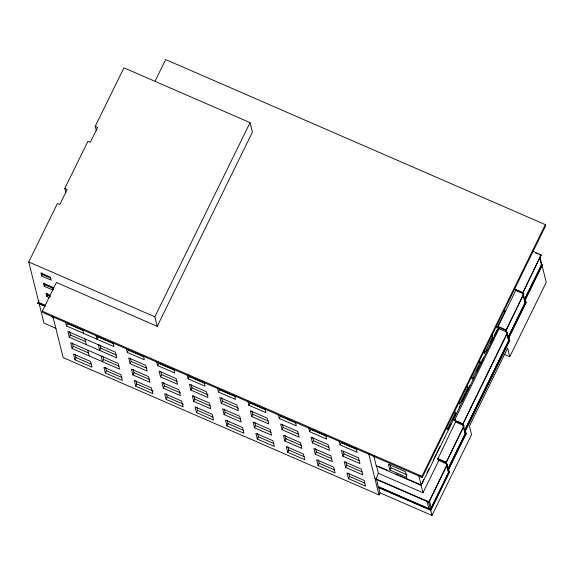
<?xml version="1.0" encoding="UTF-8"?>
<svg xmlns="http://www.w3.org/2000/svg" width="575" height="575" viewBox="0 0 575 575"><rect width="100%" height="100%" fill="white"/><g stroke="black" fill="none" stroke-linecap="round" stroke-linejoin="round"><path stroke-width="0.86" d="M38.532 303.363L38.892 302.644L28.75 261.984L57.428 203.493L59.8 204.52L67.16 189.506L64.788 188.471L87.903 141.335L90.275 142.363L97.635 127.348L95.263 126.313L123.941 67.821L250.046 122.647L252.411 132.149L157.227 326.312L56.4 282.476L42.306 311.219L42.608 312.419L422.258 477.466L545.625 225.817L545.33 224.624L165.679 59.57L155.113 81.132M41.63 276.007L40.868 272.945L50.356 277.071L51.125 280.133L41.63 276.007L42.334 274.57L41.953 273.039M52.886 290.044L44.189 286.264L44.893 284.826L44.512 283.295M45.015 306.36L37.842 303.241L38.971 300.639M37.842 303.241L38.633 301.645M49.119 297.555L46.748 296.52L47.452 295.083L47.071 293.559M52.569 315.603L51.865 317.041L53.446 317.731M113.131 343.311L113.951 346.596L66.506 325.967L67.591 323.739L83.023 330.445M69.316 337.238L67.879 331.488L115.323 352.116L116.761 357.866L69.316 337.238L70.402 335.009L69.582 331.725M72.119 348.507L70.689 342.757L118.134 363.386L119.571 369.136L72.119 348.507L73.212 346.287L72.392 342.995M74.93 359.785L73.499 354.035L90.548 361.445L91.986 367.195L74.93 359.785L76.022 357.557L75.203 354.272M99.978 344.942L100.798 348.227L99.705 350.455L98.275 344.705M102.788 356.213L103.608 359.497L102.515 361.725L101.085 355.975M105.326 372.995L103.895 367.245L120.944 374.656L122.382 380.406L105.326 372.995L106.418 370.767L105.599 367.482M143.319 355.702L144.347 359.813L127.291 352.396L128.383 350.168L143.815 356.874M130.101 363.666L128.671 357.916L145.719 365.333L147.157 371.083L130.101 363.666L131.193 361.438L130.374 358.153M157.227 326.312L154.855 316.811L250.046 122.647M132.911 374.936L131.481 369.186L148.53 376.603L149.967 382.353L132.911 374.936L134.004 372.715L133.184 369.423M135.722 386.213L134.291 380.463L151.34 387.873L152.778 393.623L135.722 386.213L136.814 383.985L135.995 380.7M173.715 368.92L174.743 373.024L157.687 365.614L158.779 363.386L174.211 370.092M160.497 376.884L159.067 371.134L176.115 378.544L177.553 384.294L160.497 376.884L161.589 374.656L160.77 371.371M163.307 388.154L161.877 382.404L178.926 389.814L180.363 395.564L163.307 388.154L164.4 385.926L163.58 382.641M166.118 399.424L164.687 393.674L181.736 401.084L183.173 406.834L166.118 399.424L167.21 397.196L166.391 393.911M204.111 382.131L205.138 386.242L188.083 378.824L189.175 376.596L188.765 374.957M190.893 390.094L189.463 384.344L206.511 391.762L207.949 397.512L190.893 390.094L191.985 387.866L191.166 384.582M193.703 401.364L192.273 395.614L209.322 403.032L210.759 408.782L193.703 401.364L194.796 399.143L193.976 395.852M196.513 412.642L195.083 406.892L212.132 414.302L213.569 420.052L196.513 412.642L197.606 410.413L196.787 407.129M234.507 395.348L235.534 399.452L218.478 392.042L219.571 389.814L235.815 396.872M221.289 403.312L219.858 397.562L236.907 404.973L238.345 410.723L221.289 403.312L222.381 401.084L221.562 397.799M224.099 414.582L222.669 408.832L239.717 416.243L241.155 421.993L224.099 414.582L225.192 412.354L224.372 409.069M226.909 425.852L225.479 420.102L242.528 427.512L243.965 433.262L226.909 425.852L228.002 423.624L227.182 420.339M264.902 408.559L265.93 412.67L248.874 405.253L249.967 403.025L265.398 409.731M251.685 416.523L250.254 410.773L267.303 418.19L268.741 423.94L251.685 416.523L252.777 414.295L251.958 411.01M254.495 427.793L253.065 422.043L270.113 429.46L271.551 435.21L254.495 427.793L255.588 425.572L254.768 422.28M257.305 439.07L255.875 433.32L272.924 440.73L274.361 446.48L257.305 439.07L258.398 436.842L257.578 433.55M295.298 421.777L296.326 425.881L279.27 418.471L280.363 416.243L295.794 422.948M282.081 429.741L280.65 423.991L297.699 431.401L299.137 437.151L282.081 429.741L283.173 427.512L282.354 424.228M284.891 441.011L283.461 435.261L300.509 442.671L301.947 448.421L284.891 441.011L285.983 438.783L285.164 435.498M287.701 452.281L286.271 446.531L303.32 453.941L304.757 459.691L287.701 452.281L288.794 450.052L287.974 446.768M325.694 434.988L326.722 439.099L309.666 431.681L310.759 429.453L326.19 436.159M312.477 442.951L311.046 437.201L328.095 444.619L329.533 450.369L312.477 442.951L313.569 440.723L312.75 437.438M315.287 454.221L313.857 448.471L330.905 455.889L332.343 461.639L315.287 454.221L316.379 452L315.56 448.708M318.097 465.498L316.667 459.748L333.716 467.159L335.146 472.909L318.097 465.498L319.19 463.27L318.37 459.978M356.09 448.205L357.118 452.309L340.062 444.899L341.155 442.671L356.586 449.377M342.873 456.169L341.442 450.419L358.491 457.829L359.928 463.579L342.873 456.169L343.965 453.941L343.354 451.476M345.683 467.439L344.252 461.689L361.301 469.099L362.732 474.849L345.683 467.439L346.775 465.211L345.956 461.926M348.493 478.709L347.063 472.959L364.112 480.369L365.542 486.119L348.493 478.709L349.586 476.481L348.766 473.196M498.927 326.959L421.245 485.408L376.244 465.843L376.417 465.484L378.379 473.34L375.863 479.255L428.871 502.298L447.336 464.643L447.199 464.118L438.826 460.474L438.222 458.067L437.733 459.073L446.107 462.71L464.039 426.132L463.91 425.608L455.529 421.971L454.933 419.556L454.437 420.562L462.817 424.206L507.552 332.947L507.423 332.415L499.05 328.778L498.554 326.794M375.863 479.255L376.359 478.249M540.105 257.665L541.794 264.435L524.601 299.503L525.047 299.697L542.448 264.198L542.57 264.68L525.413 299.676L526.147 302.615L508.968 337.647L509.702 340.58L465.434 430.869L466.167 433.809L448.73 469.38L449.449 472.255L430.776 510.334L378.357 487.55L376.567 479.083M378.357 487.55L378.573 487.118L379.996 492.832L378.975 494.917L63.157 357.621L52.85 316.272M389.836 470.048L388.398 464.298L405.454 471.708L406.884 477.458L389.836 470.048L390.928 467.82L390.109 464.535M422.258 477.466L421.957 476.272L545.33 224.624M454.674 410.607L455.292 413.073L447.192 429.604L446.574 427.139M467.116 385.243L467.727 387.708L459.626 404.232L459.217 402.593M479.55 359.878L480.161 362.343L472.061 378.868L471.45 376.402M491.984 334.513L492.603 336.972L484.495 353.503L483.884 351.037M504.419 309.142L505.037 311.607L496.937 328.138L496.318 325.673M498.058 326.478L515.746 290.404L523.753 293.89L506.201 330.488L498.194 327.002L498.058 326.478L506.065 329.964L506.201 330.488M423.789 479.291L421.051 484.883L421.418 485.048M426.923 472.902L428.885 468.905M433.191 460.115L435.936 454.523M436.72 452.927L439.853 446.531M448.083 429.741L450.843 424.113M452.812 420.088L455.968 413.655M459.123 407.222L459.914 405.612M461.883 401.594L465.829 393.552M466.613 391.942L469.768 385.509M472.923 379.076L473.714 377.466M476.869 371.033L479.629 365.398M480.412 363.795L483.568 357.355M486.723 350.923L487.514 349.312M490.669 342.88L493.429 337.252M494.22 335.642L497.368 329.209M454.437 420.562L499.05 328.778M437.733 459.073L455.781 421.468M378.379 473.34L423.006 492.739L438.826 460.474M522.661 292.481L514.28 288.837L514.409 289.354L522.79 292.998L541.082 254.897L532.709 251.253M522.79 292.998L541.082 254.897M506.065 329.964L523.753 293.89M462.817 424.206L507.423 332.415M541.456 264.859L524.558 299.331L522.905 292.697M524.601 299.503L525.334 302.443L508.142 337.511L508.588 337.705L525.78 302.637L524.968 299.482L526.542 296.262M527.332 294.659L540.335 268.13M446.107 462.71L463.91 425.608M508.911 336.655L521.798 310.378M523.358 307.194L525.701 302.421L526.147 302.615M428.871 502.298L447.199 464.118M465.923 434.312L465.477 434.118L464.693 430.56L508.875 340.45L508.142 337.511M489.102 381.505L464.988 430.675L465.721 433.615L463.134 438.897M489.893 379.888L502.931 353.287M504.908 349.255L507.675 343.613M465.139 430.754L465.8 433.83L465.355 433.636L447.918 469.207L448.363 469.401L465.8 433.83L465.139 430.754L509.321 340.644L508.523 337.453L508.968 337.647M448.04 469.689L462.35 440.493M378.451 486.644L430.423 509.234L448.881 471.586M431.71 507.323L447.336 475.453M448.73 469.38L448.284 469.186L449.082 472.276L430.653 509.86L378.242 487.075M379.996 492.832L431.969 515.43L471.565 434.657L469.423 426.068L507.61 348.177L509.752 356.766L504.023 354.272M509.752 356.766L546.25 282.318L541.909 264.917L542.57 264.68M446.279 476.898L447.616 474.598M535.505 252.935L537.948 253.999M539.58 254.711L541.212 255.415M523.883 294.414L522.848 293.962L522.402 292.172M524.968 299.482L525.413 299.676M525.334 302.443L525.78 302.637M503.506 310.946L505.037 311.607M507.552 332.947L506.518 332.494L505.835 329.762M509.256 340.393L509.702 340.58M508.875 340.45L509.321 340.644M491.064 336.31L492.603 336.972M478.63 361.675L480.161 362.343M466.196 387.04L467.727 387.708M453.761 412.404L455.292 413.073M454.308 420.037L462.681 423.682M464.693 430.56L465.434 430.869M465.721 433.615L466.167 433.809M28.75 261.984L154.855 316.811M42.334 274.57L51.038 278.35M44.893 284.826L53.59 288.607M437.597 458.541L445.977 462.185M447.336 464.643L446.293 464.19L445.762 462.056M49.939 295.183L45.986 293.466L46.748 296.52M47.452 295.083L50.614 296.463M449.003 472.061L449.449 472.255M449.082 472.283L447.918 469.207M38.892 302.644L45.317 305.44M39.74 303.197L45.367 305.641M37.792 303.039L44.965 306.159M42.306 311.219L421.957 476.272M113.419 343.663L97.987 336.957L96.895 339.185L96.083 335.901M189.175 376.596L204.607 383.302M390.928 467.82L407.165 474.878M378.853 466.541L387.78 470.422M395.895 473.951L398.331 475.007M399.948 475.712L402.385 476.768M404.009 477.48L419.427 484.179M56.048 328.375L43.995 323.136L39.15 303.693M70.402 335.009L85.833 341.723M100.798 348.227L116.229 354.933M131.193 361.438L146.625 368.151M161.589 374.656L177.021 381.362M191.985 387.866L208.229 394.932M222.381 401.084L238.625 408.142M252.777 414.295L268.209 421.008M283.173 427.512L298.605 434.218M313.569 440.723L329.001 447.436M343.965 453.941L359.397 460.647M73.212 346.287L88.643 352.993M103.608 359.497L119.039 366.203M134.004 372.715L149.435 379.421M164.4 385.926L180.643 392.984M194.796 399.143L210.227 405.849M225.192 412.354L240.623 419.06M255.588 425.572L271.019 432.278M285.983 438.783L301.415 445.488M316.379 452L331.811 458.706M346.775 465.211L362.2 471.917M375.734 478.723L428.742 501.774M382.634 488.887L400.495 496.649M402.119 497.361L404.556 498.417M406.18 499.122L429.726 509.357M430.984 509.903L430.538 509.716L431.969 515.43M76.022 357.557L91.454 364.262M106.418 370.767L121.85 377.473M136.814 383.985L153.058 391.043M167.21 397.196L183.454 404.254M197.606 410.413L213.037 417.119M228.002 423.624L243.433 430.33M258.398 436.842L273.829 443.548M288.794 450.052L304.225 456.758M319.19 463.27L334.614 469.976M349.586 476.481L365.01 483.187M539.594 257.399L541.499 265.039M523.049 294.767L525.04 302.773L508.099 337.338L506.302 330.129M514.654 288.995L514.783 289.52M506.934 334.154L508.588 340.781L464.658 430.387L463.191 424.508M462.473 423.552L463.004 425.687M463.206 426.513L465.067 433.974L447.875 469.042L446.02 461.581M446.502 465.031L448.392 472.585M429.317 500.099L431.2 507.653M428.54 501.68L430.423 509.234M426.909 500.969L428.792 508.523M418.729 475.324L423.006 492.739M373.728 455.759L376.244 465.843M368.668 453.567L378.975 494.917M339.042 440.788L340.062 444.899M308.646 427.577L309.666 431.681M278.25 414.359L279.27 418.471M247.854 401.149L248.874 405.253M217.458 387.931L218.478 392.042M187.263 375.54L188.083 378.824M156.867 362.329L157.687 365.614M95.263 126.313L96.341 130.64M126.471 349.111L127.291 352.396M64.788 188.471L65.866 192.798M82.735 330.093L83.555 333.385M84.927 338.905L86.365 344.655M87.738 350.175L89.175 355.925M65.478 321.863L66.506 325.967M53.489 289.627L52.914 287.335L43.427 283.209L44.189 286.264"/></g></svg>
